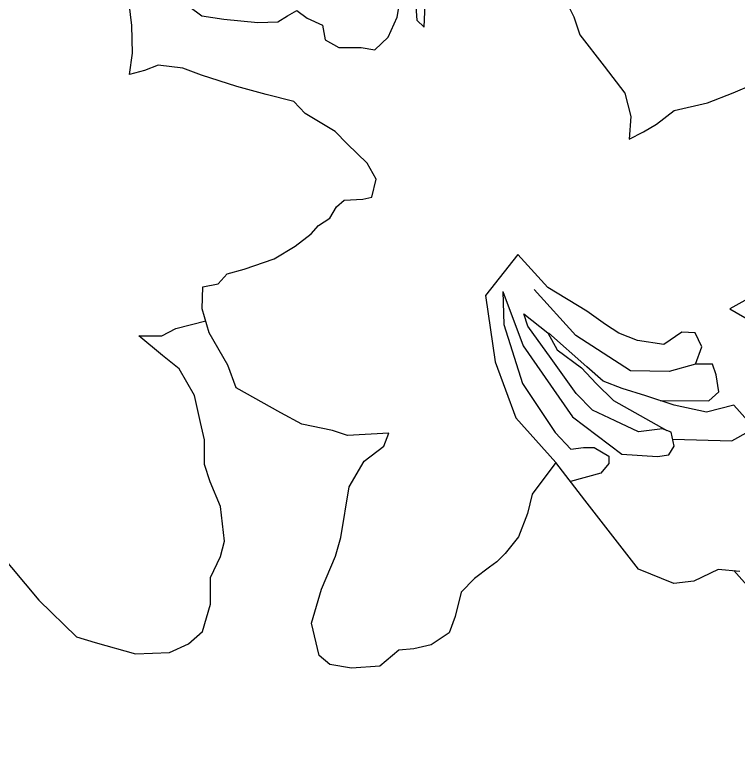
# Model space of a CAD drawing. Header units: millimetres. Extents: x 603733 to 1211550, y 1310999 to 2622648.
# Drawn here: x 605901.5 to 605902.018, y 1311236.154 to 1311236.692 of the extents above; entities that cross this region are included whole.
import ezdxf

# ---------------------------------------------------------------- set-up
doc = ezdxf.new("R2010")
doc.units = ezdxf.units.MM
doc.layers.add('elenarbi-free_blocks', color=7, linetype='Continuous')

# ---------------------------------------------------------------- blocks, each defined once
blk = doc.blocks.new('A$C69433AA9')
at = {"layer": 'elenarbi-free_blocks', "color": 211}
for points in [[(21.1487, 11.5436), (20.8501, 11.3795), (21.3204, 11.1079)], [(20.9615, 8.4907), (20.7241, 8.5105), (20.4538, 8.3853), (20.2363, 8.359), (19.8473, 8.5171), (19.2588, 9.2743), (18.9364, 9.689), (18.6786, 9.3402), (18.6259, 9.1294), (18.527, 8.8726), (18.382, 8.6882), (18.2897, 8.596), (18.2106, 8.5367), (18.0447, 8.4124), (17.8987, 8.2645), (17.8328, 7.9945), (17.7669, 7.8167), (17.5691, 7.6849), (17.3779, 7.6388), (17.2131, 7.6257), (17.0022, 7.4479), (16.6923, 7.4281), (16.455, 7.4676), (16.3363, 7.5664), (16.2506, 7.922), (16.3627, 8.2974), (16.5143, 8.6596), (16.5737, 8.8638), (16.6658, 9.42), (16.8306, 9.7032), (17.0482, 9.8678), (17.1009, 10.0127), (16.646, 9.9863), (16.4812, 10.039), (16.145, 10.1115), (15.9143, 10.2366), (15.4249, 10.5085), (15.3326, 10.7588), (15.1283, 11.1144), (15.0492, 11.3778), (15.0558, 11.6215), (15.2272, 11.6544), (15.3262, 11.7632), (15.5108, 11.8159), (15.8404, 11.9279), (16.0711, 12.0662), (16.2491, 12.2045), (16.3282, 12.2967), (16.4535, 12.3757), (16.526, 12.5008), (16.6117, 12.5733), (16.8161, 12.5864), (16.915, 12.6062), (16.915, 12.6062), (16.9611, 12.8038), (16.8622, 12.9816), (16.6447, 13.1923), (16.5128, 13.3306), (16.1821, 13.5268), (16.0569, 13.6585), (15.7536, 13.7375), (15.4306, 13.8231), (15.0416, 13.9483), (14.8373, 14.0273), (14.567, 14.0602), (14.4153, 14.001), (14.2505, 13.9549), (14.2505, 13.9549), (14.2835, 14.1919), (14.2769, 14.4949), (14.2308, 14.89)], [(14.7747, 14.8077), (15.0479, 14.6021), (15.2867, 14.5658), (15.6604, 14.5295), (15.8836, 14.5347), (15.9874, 14.6021), (16.0912, 14.6592), (16.2054, 14.5762), (16.3714, 14.4984), (16.4026, 14.3377), (16.5531, 14.2547), (16.7992, 14.2547), (16.9497, 14.2279), (17.095, 14.3679), (17.1936, 14.5857), (17.2455, 14.8916)], [(17.396, 14.7568), (17.4116, 14.5546), (17.4895, 14.4768), (17.4998, 14.7309)], [(19.0201, 14.8278), (19.1365, 14.5893), (19.2005, 14.3916), (19.4696, 14.0491), (19.6982, 13.7489), (19.7635, 13.4945), (19.7439, 13.2466), (19.7439, 13.2466), (19.9007, 13.3248), (20.0443, 13.4097), (20.2403, 13.5597), (20.606, 13.6446), (20.8869, 13.7555), (21.1102, 13.8495)], [(12.7999, 8.7146), (13.2547, 8.1749), (13.6676, 7.7698), (13.874, 7.7109), (14.3164, 7.5857), (14.6924, 7.6004), (14.8988, 7.6961), (15.0537, 7.8287), (15.1421, 8.1307), (15.1421, 8.4253), (15.2527, 8.6536), (15.297, 8.823), (15.2527, 9.206), (15.1363, 9.4748), (15.0773, 9.6663), (15.0773, 9.9388), (15.0331, 10.1303), (14.9667, 10.4249), (14.7971, 10.7195), (14.6128, 10.8668), (14.3548, 11.0804), (14.6054, 11.0804), (14.7603, 11.1614), (15.0887, 11.2461)]]:
    blk.add_lwpolyline(points, dxfattribs=at)
at = {"layer": 'elenarbi-free_blocks'}
for points in [[(18.5195, 11.9781), (18.1647, 11.5264), (18.2717, 10.7963), (18.4978, 10.1792), (18.9364, 9.689)], [(20.4721, 10.7686), (20.542, 10.9618), (20.4686, 11.1162), (20.3217, 11.124), (20.1247, 10.985), (19.8348, 11.0313), (19.63, 11.1124), (19.4832, 11.205), (19.2783, 11.3517), (18.8486, 11.6119), (18.5195, 11.9781)], [(18.3564, 11.5691), (18.5783, 10.9729), (19.122, 10.1922), (19.6656, 9.7812), (20.0556, 9.7535), (20.1815, 9.775), (20.2399, 9.8671), (20.2061, 10.0235), (20.1109, 10.0603), (19.8468, 10.0266), (19.5919, 10.1462), (19.3401, 10.2659), (19.162, 10.4469), (18.8854, 10.8342), (18.6305, 11.19), (18.5875, 11.325), (18.8485, 11.1133), (18.9529, 10.9293), (19.2201, 10.7299), (19.3798, 10.5581), (19.5733, 10.3709), (20.1585, 10.0419)], [(18.3564, 11.5691), (18.3652, 11.2074), (18.5728, 10.5588), (18.9317, 10.0186), (19.1036, 9.8351), (19.244, 9.8546), (19.361, 9.8546), (19.521, 9.7571), (19.521, 9.6792), (19.4312, 9.5701), (19.0976, 9.4817)], [(20.0841, 10.3697), (20.6196, 10.3653), (20.7284, 10.4667), (20.6994, 10.6527), (20.6607, 10.7711), (20.4721, 10.7686), (20.1844, 10.6914), (19.7589, 10.6986), (19.1585, 11.0853), (18.6987, 11.5911)], [(20.223, 9.9453), (20.8713, 9.9257), (21.0642, 10.0324), (21.0504, 10.146), (20.8954, 10.3181), (20.5957, 10.2424), (20.2409, 10.3181), (19.9274, 10.4213), (19.669, 10.5039), (19.4588, 10.5831), (19.2797, 10.7414), (18.8588, 11.1133)]]:
    blk.add_lwpolyline(points, dxfattribs=at)
at = {"layer": 'elenarbi-free_blocks', "color": 82}
blk.add_lwpolyline([(20.8942, 8.5006), (21.6926, 7.6015), (23.2787, 6.2688), (24.7008, 5.6092), (25.5515, 5.2794), (26.4023, 5.0891), (27.253, 4.9749), (27.8117, 5.013), (29.1069, 5.0511), (29.5767, 5.1398), (30.4419, 5.3706), (30.5232, 5.4668), (30.3599, 5.6053), (30.172, 5.7314), (29.9656, 5.8268), (29.4596, 6.431), (28.8221, 7.406), (28.2391, 7.975), (27.026, 8.9437), (26.2845, 9.5358), (25.5946, 9.8017), (25.4517, 9.8017)], dxfattribs=at)

msp = doc.modelspace()

# ---------------------------------------------------------------- block references
at = {"xscale": 0.06513609165558591, "yscale": 0.06513609165558591, "zscale": 0.06513609165558591}
msp.add_blockref('A$C69433AA9', (605900.65343, 1311235.74073), dxfattribs=at)

doc.saveas('drawing.dxf')
